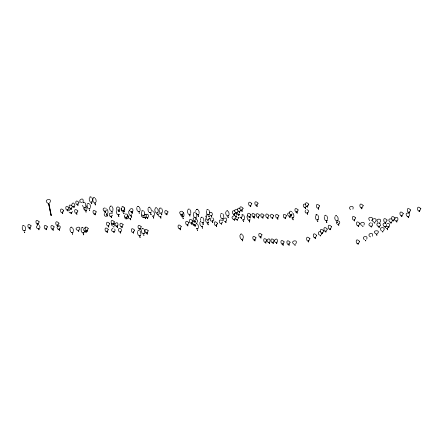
<?xml version="1.0" encoding="UTF-8"?>
<svg xmlns="http://www.w3.org/2000/svg" width="443" height="443" viewBox="0 0 443 443"><rect width="100%" height="100%" fill="white"/><g stroke="black" fill="none" stroke-linecap="round" stroke-linejoin="round"><path stroke-width="0.66" d="M72.37 206.388C70.431 213.426 66.45 201.897 71.832 205.901C77.746 209.522 73.372 198.414 71.572 205.292M121.692 229.845C119.898 236.717 115.518 225.664 121.415 229.214M131.709 217.325L131.709 216.66M183.18 212.574C182.893 217.984 176.48 211.671 181.708 211.189M196.587 219.49L196.31 218.189M238.063 210.862C237.044 217.12 231.44 208.177 237.298 209.772M238.295 218.106L238.295 217.441M321.906 233.583L321.906 232.891M380.448 225.072L380.448 224.379M386.639 224.496C385.764 230.842 379.657 222.115 385.692 223.255M388.943 226.561L388.888 227.442M392.398 220.193C391.335 226.727 385.482 217.38 391.595 219.047M409.681 214.368C408.618 220.902 402.765 211.56 408.883 213.227M116.404 209.085C116.703 203.642 123.115 210.037 117.855 210.458M124.267 215.37C125.258 221.406 130.945 213.089 125.164 214.113M206.272 217.574L206.593 216.123M223.46 220.127L223.466 219.429M233.694 214.163L233.943 215.464M70.038 228.411L70.055 230.238L70.753 231.933M87.166 204.622L87.182 206.449L87.886 208.144M89.264 198.11L89.287 199.937L89.984 201.631M116.31 210.48L116.332 212.308L117.03 214.002M121.46 207.9L121.476 209.727L122.174 211.422M128.747 211.233L128.763 213.055L129.461 214.75M136.798 207.601L136.815 209.428L137.513 211.123M141.372 211.82L141.389 213.648L142.092 215.342M141.439 229.751L141.455 231.573L142.153 233.273M148.034 208.459L148.051 210.287L148.748 211.981M154.873 209.007L154.895 210.835L155.593 212.529M159.131 209.102L159.148 210.929L159.845 212.623M187.478 210.336L187.494 212.158L188.192 213.858M195.717 211.416L195.8 210.497M199.882 222.364L199.898 224.186L200.601 225.886M200.524 218.471L200.546 220.298M205.807 216.887L205.89 215.968M206.377 210.763L206.394 212.59L207.091 214.285M220.426 214.589L220.448 216.411L221.146 218.106M225.742 211.959L225.758 213.781L226.456 215.481M239.973 235.244L239.99 237.071L240.693 238.766M315.361 215.885L315.383 217.712L316.08 219.407M324.293 216.549L324.309 218.371L325.012 220.066M334.825 216.92L334.842 218.748L335.539 220.442M84.436 231.744L84.524 230.82M86.894 209.406L86.878 207.562L86.191 205.884M90.455 207.59L90.444 205.746L89.752 204.062M92.559 201.078L92.543 199.234L91.856 197.55M96.114 201.858L96.098 200.014L95.411 198.331M107.948 212.917L107.937 211.067L107.245 209.389M140.088 210.569L140.077 208.725L139.384 207.042M140.819 234.541L140.802 232.697L140.115 231.019M144.667 214.783L144.651 212.939L143.964 211.261M144.728 232.713L144.717 230.869L144.025 229.192M154.424 215.065L154.413 213.221L153.721 211.544M162.42 212.064L162.409 210.22L161.717 208.542M190.767 213.299L190.756 211.455L190.064 209.777M196.664 215.459L196.526 216.533M199.09 213.46L199.079 211.616L198.386 209.938M198.337 227.724L198.32 225.88L197.633 224.197M203.819 221.439L203.802 219.59L203.115 217.912M209.179 218.931L209.268 218.006M209.666 213.725L209.655 211.881L208.963 210.203M223.721 217.552L223.704 215.708L223.017 214.024M229.031 214.921L229.014 213.077L228.328 211.4M244.519 218.914L244.508 217.07L243.816 215.392M243.262 238.212L243.251 236.368L242.559 234.685M293.847 216.826L293.836 214.982L293.144 213.304M318.655 218.853L318.639 217.009L317.952 215.326M327.582 219.512L327.571 217.668L326.879 215.985M338.114 219.889L338.103 218.045L337.411 216.361M56.997 227.082C58.598 234.314 63.255 223.111 57.258 226.5M68.898 210.879L69.678 209.705L70.897 209.445M72.37 211.488C72.187 213.061 69.972 213.498 69.147 212.186M106.47 209.976C105.035 214.274 100.627 207.911 104.997 207.928M107.721 214.866L106.957 216.057M112.433 215.154C110.468 219.855 106.841 211.937 111.525 213.299M121.244 208.376C120.479 212.468 127.058 210.01 123.896 207.402M124.843 216.882L125.037 218.366L126.227 219.13M192.855 223.455C192.179 225.293 194.931 226.572 195.978 225.005M194.272 220.714L194.211 221.589L194.948 222.663M222.596 221.993C220.326 226.966 216.788 218.438 221.832 220.237M240.732 210.192C238.766 214.894 235.139 206.975 239.824 208.337M242.371 216.007L241.485 217.286L239.774 217.269M266.941 240.405C270.872 234.735 271.349 246.635 266.935 241.103M290.94 214.877C289.512 219.174 285.098 212.812 289.467 212.828M336.403 222.153L336.597 223.637M22.283 226.55L22.25 228.527L22.947 230.222M25.472 229.812L25.511 227.818L24.819 226.14M73.278 231.528L73.317 229.535L72.624 227.852M85.754 206.604L85.787 204.611L85.1 202.933M81.196 228.632L81.163 230.604L81.866 232.298M92.869 198.746L92.842 200.718L93.539 202.412M109.737 207.136L109.703 209.113L110.401 210.807M112.926 210.397L112.965 208.404L112.273 206.726M124.699 211.018L124.732 209.024L124.046 207.341M137.574 231.429L137.54 233.4L138.244 235.1M158.118 212.119L158.151 210.126L157.464 208.448M161.036 207.977L159.474 208.232L160.034 208.31M183.934 216.001L183.967 214.008L183.28 212.324M193.336 213.271L193.303 215.248L194.001 216.943M205.679 218.698L205.646 220.675L206.349 222.369M247.443 215.11L246.984 216.992L247.787 219.595M83.04 201.842C84.513 195.441 75.736 201.631 81.988 202.512M114.682 225.52L114.981 224.092L114.072 222.901M235.593 212.917C233.09 217.507 230.044 209.146 234.884 210.984M235.388 218.255C234.042 221.971 229.707 216.666 233.572 216.018M306.406 206.244C304.214 210.597 301.03 202.805 305.554 204.212M321.851 233.771L321.109 234.829M352.905 209.129C354.97 204.511 346.681 206.349 350.502 209.65M364.008 225.055C366.073 220.442 357.789 222.275 361.604 225.576M366.738 239.209C368.803 234.596 360.519 236.435 364.334 239.729M372.364 236.202C374.241 230.598 365.359 234.364 370.547 236.939M380.393 225.26C379.169 228.953 374.496 224.075 378.228 222.967M83.91 228.577C82.487 230.404 85.488 232.569 86.773 230.703M104.559 213.498C103.59 214.739 104.841 216.721 106.364 216.3M111.819 223.394L111.498 224.845L112.378 226.019M114.892 224.058C119.045 218.87 118.995 230.41 114.831 224.933M141.865 214.789L141.544 216.239L142.989 217.618M274.394 240.405C278.547 235.211 278.497 246.757 274.333 241.28M305.365 210.281C303.538 215.924 312.287 211.715 306.877 209.578M49.544 203.104C53.714 197.019 41.847 199.61 48.082 203.42M127.495 218.859L128.26 217.004L127.357 215.813M144.723 216.915L143.405 217.629M196.93 222.691L197.694 220.835L196.93 219.745M209.45 218.249L208.863 218.764M239.209 213.908L238.151 214.578M292.314 213.975C289.262 217.081 287.933 209.572 291.854 211.461M295.597 244.11C299.379 238.589 288.615 240.942 294.268 244.398M375.315 221.96C379.097 216.439 368.327 218.787 373.986 222.248M379.889 222.414C383.594 217.862 373.925 218.194 377.968 222.486M130.026 209.262C134.03 205.978 133.886 214.861 129.965 211.328M129.018 215.547C127.23 216.588 128.758 219.506 130.613 218.692M145.525 214.905C149.524 211.616 149.385 220.498 145.459 216.965M193.896 217.707C192.24 218.665 193.425 221.439 195.236 220.924L195.501 222.087M209.489 212.961C212.579 209.916 213.814 217.441 209.904 215.486M211.045 218.034C207.413 222.403 216.788 222.076 212.828 217.962M239.209 214.645L239.68 214.224M394.874 218.172C399.896 214.628 397.958 225.11 394.541 219.689M84.38 228.162L85.599 227.896M161.125 216.605C159.115 218.034 157.115 214.329 159.519 213.465M195.274 224.446C192.915 226.035 191.282 221.411 194.167 221.201M224.247 218.255C227.442 216.494 227.647 222.868 224.341 221.295M236.401 215.957L235.814 216.201M237.531 219.296L236.257 219.573L235.072 218.803M371.539 220.658C375.631 216.217 365.669 216.134 369.744 220.642M383.239 230.98C387.332 226.545 377.37 226.456 381.451 230.964M24 225.675C24.603 225.011 21.851 225.659 22.875 225.919M91.037 197.085C91.585 196.293 88.506 197.345 90.173 197.318M94.592 197.866C95.14 197.074 92.061 198.126 93.728 198.099M88.932 203.597C89.536 202.933 86.784 203.581 87.808 203.841M106.425 208.924L105.711 208.708M111.453 206.261C112.007 205.469 108.923 206.521 110.589 206.493M151.512 211.139L152.508 210.807L152.901 211.073M156.645 207.983C157.193 207.191 154.114 208.243 155.781 208.216M139.296 230.548L138.581 230.332L137.967 230.77M189.244 209.306C189.848 208.647 187.096 209.29 188.12 209.556M195.053 212.391L194.339 212.175L193.729 212.612M208.144 209.738C208.747 209.074 205.995 209.722 207.019 209.982M202.296 217.447C202.844 216.655 199.765 217.707 201.432 217.679M206.139 217.784L206.272 218.067M222.198 213.559L221.483 213.343L220.869 213.781M241.607 214.988L243.168 214.733L242.454 215.104M241.74 234.22C242.293 233.428 239.214 234.48 240.881 234.452M292.325 212.839L292.197 212.557M326.059 215.519C326.663 214.855 323.911 215.503 324.935 215.769M84.043 202.562C85.433 201.881 82.055 202.324 83.157 202.711M71.572 227.486C72.957 226.799 69.579 227.248 70.681 227.63M117.057 209.323L116.753 209.672M122.988 206.975C124.378 206.288 121 206.731 122.102 207.119M82.68 227.852C84.065 227.165 80.692 227.613 81.789 228.001M138.332 206.676C139.717 205.989 136.339 206.432 137.441 206.82M149.568 207.529C150.952 206.848 147.574 207.291 148.676 207.678M182.223 211.959L182.627 211.671L182.328 211.582M142.973 228.821C144.357 228.134 140.979 228.582 142.081 228.97M197.334 209.567C198.641 208.598 194.56 209.916 197.024 209.65M196.576 223.831L196.98 223.543L196.099 223.516M316.895 214.96C318.284 214.274 314.907 214.717 316.009 215.104M336.359 215.996C337.743 215.309 334.365 215.752 335.467 216.14M37.611 225.266C33.098 229.025 42.805 230.222 39.217 225.459M78.716 230.526C83.489 224.191 71.085 228.355 78.461 230.598M387.11 223.549C391.285 222.043 389.475 229.612 386.434 226.229M208.481 222.602L206.992 223.012L208.57 222.619M95.062 203.082C97.283 202.296 92.897 202.888 94.747 203.132M89.408 208.814C91.496 208.21 87.808 208.321 88.827 208.874M111.924 211.477C114.144 210.685 109.759 211.283 111.608 211.527M106.896 214.141C109.116 213.349 104.731 213.947 106.58 214.19M226.966 211.112L227.674 210.741L226.179 211.15M200.939 221.118L200.258 221.4L200.524 221.583M202.124 226.55C204.345 225.764 199.954 226.356 201.803 226.606M145.11 217.696C147.181 217.336 146.672 213.952 144.59 214.202M112.965 228.289C108.258 230.77 116.559 234.22 114.815 229.003M370.459 222.696C365.087 226.157 375.642 228.4 371.882 222.967M51.039 215.431L48.608 203.365M387.531 228.754L386.224 228.571M376.528 234.269C383.322 229.241 369.124 229.956 376.528 234.269L376.771 235.311M130.12 209.938L129.09 210.359L129.649 210.436M316.269 215.093L316.59 215.043M142.281 211.029L141.716 210.951L143.31 210.602M206.532 215.187L206.266 215.005L207.828 214.755M320.367 231.445C318.113 231.019 317.415 234.79 319.78 235.117M338.347 220.891C341.066 221.284 339.493 225.537 337.223 224.197M144.429 217.723L143.72 217.419M379.501 223.139L380.16 223.715M236.706 217.092L236.086 216.533M238.544 214.074L239.309 215.165M236.761 214.307L236.025 213.233M206.172 218.676L206.61 219.49M196.077 213.205L196.515 214.019M181.409 216.405L180.711 214.711M83.229 207.014L82.531 205.319M84.32 209.965L83.622 208.271M195.872 212.861L196.565 214.539M150.62 207.9L151.412 210.497M118.901 209.921L119.588 211.599M239.231 211.843L239.508 212.479M235.167 216.777L235.443 217.408M209.478 216.19L209.749 216.821M161.617 214.119L161.894 214.75M290.575 215.691L290.841 216.572M151.152 213.93L151.417 214.811M104.936 212.657L104.576 210.868M250.085 216.322L250.445 218.111M131.765 211.477L132.125 213.271M419.349 210.602L419.527 211.477M419.139 210.652L419.311 211.521M409.138 211.937L409.404 213.244M408.928 211.981L409.188 213.288M408.18 216.295L408.44 217.607M407.97 216.345L408.23 217.651M401.779 215.436L401.995 216.522M401.563 215.481L401.784 216.572M396.673 220.83L396.939 222.137M396.463 220.874L396.684 221.965M393.517 219.955L393.733 221.046M393.301 219.999L393.478 220.869M390.898 222.12L391.114 223.211M390.682 222.164L390.903 223.255M388.256 226.511L388.478 227.602M388.046 226.561L388.262 227.652M387.398 228.272L387.619 229.358M387.188 228.317L387.492 229.839M385.62 222.259L385.792 223.128M385.36 222.087L385.582 223.172M385.177 226.644L385.355 227.514M384.967 226.689L385.144 227.558M382.796 231.534L382.885 231.971M382.542 231.362L382.674 232.016M379.319 223.056L379.452 223.709M379.108 223.1L379.236 223.754M378.903 226.091L379.214 227.613M378.693 226.135L379.003 227.658M374.745 222.602L374.872 223.255M374.529 222.646L374.617 223.084M376.766 234.175L376.982 235.266M371.223 226.251L371.4 227.126M370.968 226.08L371.145 226.954M361.709 207.49L361.975 208.797M361.499 207.534L361.765 208.841M362.906 225.924L363.038 226.578M365.68 240.3L365.813 240.953M362.695 225.974L362.784 226.406M365.469 240.35L365.558 240.782M358.343 225.365L358.559 226.456M358.088 225.194L358.348 226.506M354.339 219.473L354.633 220.924M354.195 219.506L354.483 220.957M358.11 243.523L358.237 244.176M357.855 243.351L358.027 244.22M338.563 223.892L338.856 225.337M338.413 223.92L338.707 225.371M337.284 222.153L337.367 222.558M337.057 221.987L337.178 222.602M330.113 228.865L330.29 229.74M329.902 228.915L330.079 229.784M326.712 221.572L326.917 222.591M326.485 221.406L326.735 222.635M325.788 230.98L326.009 232.071M325.577 231.03L325.799 232.121M318.329 207.496L318.683 209.268M318.179 207.529L318.534 209.301M322.205 232.78L322.382 233.649M321.995 232.824L322.172 233.694M317.781 220.913L317.908 221.522M317.598 220.952L317.72 221.566M320.494 235.255L320.621 235.909M320.278 235.299L320.411 235.953M315.134 237.271L315.394 238.578M314.923 237.315L315.183 238.622M307.492 205.785L307.752 207.075M307.342 205.818L307.603 207.108M307.232 212.435L307.619 214.368M307.149 212.79L307.442 214.24M305.233 207.18L305.554 208.791M305.05 207.053L305.404 208.825M308.461 240.854L308.682 241.944M308.206 240.682L308.466 241.989M296.876 211.588L297.203 213.199M296.699 211.461L297.054 213.233M292.934 218.687L293.183 219.911M292.751 218.726L292.956 219.745M291.356 214.168L291.71 215.94M291.206 214.202L291.566 215.968M289.711 215.99L290.038 217.596M289.561 216.018L289.888 217.629M295.027 244.752L295.16 245.405M294.816 244.796L294.9 245.234M285.214 217.214L285.508 218.665M285.07 217.247L285.358 218.698M288.842 243.844L289.129 245.295M288.692 243.877L288.986 245.322M282.844 243.379L283.232 245.306M277.562 217.291L277.955 219.224M277.512 217.806L277.805 219.257M282.795 243.894L283.083 245.339M272.511 217.291L272.805 218.742M272.367 217.325L272.655 218.776M276.554 242.144L276.847 243.589M276.41 242.171L276.698 243.622M272.949 242.138L273.242 243.584M272.805 242.166L273.098 243.617M267.777 217.352L268.065 218.803M267.594 217.225L267.888 218.67M269.189 242.127L269.482 243.578M269.039 242.16L269.333 243.611M262.738 216.854L262.998 218.144M262.594 216.887L262.854 218.177M265.667 241.728L265.961 243.174M265.584 242.083L265.783 243.046M256.785 204.821L257.145 206.593M256.635 204.854L256.995 206.626M258.258 216.849L258.518 218.133M258.108 216.876L258.369 218.166M260.689 236.28L261.049 238.052M260.639 236.795L260.899 238.085M253.917 216.345L254.276 218.117M253.773 216.378L254.127 218.144M250.594 205.408L250.821 206.532M250.411 205.275L250.672 206.565M254.753 239.436L255.046 240.881M254.603 239.469L254.897 240.914M249.597 216.466L249.824 217.596M249.415 216.339L249.675 217.624M249.442 220.896L249.691 222.12M249.259 220.935L249.464 221.954M241.778 209.694L242.138 211.466M241.662 209.888L241.989 211.499M243.65 220.974L243.772 221.589M243.462 221.018L243.545 221.422M241.175 217.28L241.468 218.731M241.031 217.314L241.319 218.764M239.469 211.145L239.763 212.59M239.386 211.494L239.613 212.623M238.279 214.257L238.506 215.387M238.101 214.13L238.356 215.42M238.207 217.591L238.34 218.233M238.063 217.618L238.157 218.106M236.8 212.479L237.16 214.251M242.393 240.272L242.515 240.881M236.717 212.834L237.011 214.285M242.205 240.311L242.332 240.92M237.033 219.058L237.293 220.348M236.883 219.091L237.143 220.381M235.903 215.719L236.163 217.009M235.886 216.394L236.014 217.042M234.386 213.692L234.746 215.464M234.236 213.725L234.563 215.337M234.181 219.025L234.441 220.315M234.037 219.058L234.292 220.348M228.156 216.981L228.283 217.596M227.973 217.02L228.095 217.635M225.708 221.151L226.002 222.602M225.598 221.345L225.852 222.63M222.89 219.817L223.012 220.426M222.702 219.855L222.829 220.47M221.367 223.106L221.594 224.236M221.184 222.979L221.445 224.269M216.284 224.883L216.61 226.489M216.106 224.751L216.461 226.523M211.422 215.442L211.748 217.048M212.474 220.764L212.834 222.536M211.272 215.47L211.599 217.081M212.324 220.797L212.684 222.569M208.836 215.99L208.958 216.605M208.653 216.029L208.731 216.439M208.121 221.035L208.204 221.439M208.005 223.665L208.254 224.894M207.822 223.709L208.027 224.728M202.988 223.698L203.11 224.313M202.8 223.743L202.927 224.352M202.34 227.591L202.468 228.206M202.158 227.63L202.279 228.245M198.176 215.315L198.425 216.544M197.993 215.353L198.237 216.583M195.745 218.648L195.867 219.263M195.562 218.687L195.684 219.302M197.462 229.784L197.584 230.399M197.279 229.823L197.401 230.438M195.424 220.924L195.651 222.054M195.014 225.194L195.18 225.996M194.809 224.368L195.13 225.98M194.66 224.402L194.998 225.869M191.404 222.607L191.73 224.219M189.897 215.359L190.019 215.974M191.254 222.641L191.581 224.252M189.709 215.398L189.831 216.012M187.622 224.302L187.948 225.908M187.478 224.33L187.799 225.941M183.153 218.117L183.275 218.726M182.965 218.155L183.092 218.77M181.918 214.19L182.278 215.962M181.768 214.224L182.128 215.99M180.052 228.372L180.345 229.823M179.902 228.405L180.196 229.856M166.784 213.709L167.017 214.838M166.64 213.742L166.867 214.872M161.59 214.329L161.712 214.944M161.407 214.368L161.485 214.777M160.665 216.527L160.986 218.139M160.482 216.4L160.842 218.172M157.337 214.235L157.459 214.849M157.149 214.279L157.276 214.888M153.555 217.125L153.76 218.15M153.367 217.164L153.571 218.189M150.493 213.687L150.614 214.301M150.31 213.725L150.432 214.34M147.425 217.22L147.718 218.67M147.275 217.253L147.569 218.698M145.204 217.208L145.498 218.659M145.055 217.242L145.348 218.692M146.943 232.387L147.303 234.159M143.831 217.048L143.958 217.663M146.86 232.741L147.154 234.186M143.648 217.087L143.77 217.701M143.859 234.773L143.981 235.388M139.213 212.629L139.34 213.238M143.67 234.812L143.792 235.427M139.03 212.668L139.152 213.282M139.966 228.405L140.259 229.856M139.822 228.438L139.982 229.247M139.905 236.396L140.149 237.625M139.717 236.44L139.922 237.459M131.925 211.582L132.252 213.194M131.776 211.616L132.103 213.221M131.206 216.461L131.327 217.07M131.023 216.5L131.145 217.114M133.332 231.91L133.592 233.195M130.447 218.277L130.774 219.889M133.188 231.938L133.415 233.068M130.364 218.632L130.591 219.761M126.482 216.926L126.836 218.698M126.399 217.28L126.692 218.731M123.431 210.275L123.564 210.918M123.254 210.148L123.414 210.951M123.918 213.133L124.04 213.742M123.73 213.172L123.857 213.781M118.597 209.783L118.951 211.555M121.952 226.6L122.146 227.564M118.514 210.137L118.802 211.588M121.808 226.628L122.002 227.597M118.73 215.503L118.934 216.527M118.502 215.342L118.752 216.566M120.43 231.467L120.756 233.073M120.28 231.495L120.607 233.107M117.018 225.637L117.412 227.569M116.874 225.664L117.262 227.597M112.184 212.718L112.267 213.127M111.957 212.557L112.085 213.166M113.884 226.511L113.978 226.999M113.07 223.466L113.33 224.751M113.735 226.545L113.829 227.026M112.921 223.499L113.181 224.784M111.138 215.94L111.464 217.552M110.994 215.974L111.315 217.585M113.862 231.418L114.089 232.542M113.718 231.445L113.945 232.575M107.034 214.772L107.284 215.996M106.852 214.811L107.095 216.034M108.474 225.266L108.828 227.037M108.325 225.299L108.685 227.071M105.24 211.084L105.561 212.695M105.091 211.117L105.384 212.568M107.018 231.063L107.311 232.514M106.868 231.096L107.162 232.542M95.201 203.714L95.444 204.937M95.012 203.752L95.262 204.982M95.035 213.797L95.262 214.921M94.852 213.67L95.079 214.794M91.684 203.138L91.806 203.747M91.502 203.176L91.623 203.791M89.624 209.855L89.752 210.464M89.442 209.893L89.564 210.503M86.02 211.466L86.141 212.081M85.837 211.505L85.959 212.119M84.973 208.719L85.095 209.334M84.785 208.758L84.906 209.373M86.961 230.089L87.254 231.539M86.811 230.122L87.072 231.407M85.842 231.052L86.136 232.503M85.698 231.085L85.986 232.536M77.73 204.057L78.023 205.508M77.553 203.93L77.841 205.38M83.522 233.599L83.771 234.823M83.339 233.638L83.589 234.862M76.672 212.933L76.966 214.379M76.489 212.801L76.783 214.251M73.793 206.156L74.086 207.606M78.555 230.116L78.81 231.401M73.643 206.189L73.937 207.634M78.405 230.144L78.666 231.434M71.107 208.005L71.367 209.295M70.958 208.038L71.218 209.323M71.113 212.441L71.373 213.731M70.963 212.474L71.223 213.764M67.69 209.329L68.012 210.94M67.541 209.362L67.868 210.968M72.497 233.644L72.619 234.253M72.314 233.682L72.436 234.297M62.43 211.92L62.79 213.692M62.28 211.948L62.64 213.72M59.157 228.821L59.484 230.426M59.013 228.848L59.301 230.299M57.701 224.811L58.022 226.417M57.551 224.839L57.878 226.451M48.846 203.309L51.31 215.436M48.636 203.426L51.067 215.492M52.944 228.859L53.238 230.31M52.761 228.732L53.088 230.338M46.15 228.3L46.443 229.745M46 228.328L46.293 229.779M37.888 223.471L38.148 224.756M37.744 223.499L38.004 224.789M38.751 228.328L39.045 229.779M38.602 228.361L38.895 229.812M29.842 227.508L30.202 229.28M29.698 227.541L30.052 229.313M24.692 231.927L24.814 232.542M24.509 231.971L24.631 232.581M203.16 223.482L203.259 224.402M194.964 225.681L195.064 226.583M31.104 225.891C28.308 233.3 25.594 220.276 31.104 225.891M39.15 221.854C36.354 229.258 33.64 216.234 39.15 221.854M47.445 226.844C44.643 234.247 41.93 221.223 47.445 226.844M54.14 226.921C51.344 234.325 48.63 221.301 54.14 226.921M58.958 223.194C56.161 230.598 53.448 217.574 58.958 223.194M63.726 210.464C60.924 217.867 58.216 204.843 63.726 210.464M68.981 207.872C66.184 215.276 63.471 202.257 68.981 207.872M77.868 210.995C75.072 218.399 72.359 205.375 77.868 210.995M78.992 202.44C76.196 209.849 73.483 196.825 78.992 202.44M88.223 228.472C85.427 235.875 82.714 222.857 88.223 228.472M96.231 211.859C93.429 219.263 90.721 206.239 96.231 211.859M108.275 229.446C105.478 236.85 102.765 223.831 108.275 229.446M109.737 223.649C106.935 231.058 104.227 218.034 109.737 223.649M114.333 221.849C111.536 229.252 108.823 216.228 114.333 221.849M123.148 224.656C120.352 232.066 117.639 219.041 123.148 224.656M134.561 230.127C131.765 237.537 129.051 224.512 134.561 230.127M141.228 226.788C138.432 234.197 135.719 221.173 141.228 226.788M148.206 230.77C145.409 238.173 142.696 225.149 148.206 230.77M168.013 211.931C165.217 219.34 162.503 206.316 168.013 211.931M181.248 226.434C178.451 233.843 175.738 220.819 181.248 226.434M188.884 222.679C186.088 230.089 183.374 217.064 188.884 222.679M192.633 220.83C189.837 228.234 187.123 215.215 192.633 220.83M217.546 223.266C214.75 230.67 212.036 217.646 217.546 223.266M243.074 208.238C240.278 215.647 237.564 202.623 243.074 208.238M250.821 214.689C248.025 222.093 245.311 209.074 250.821 214.689M251.823 203.625C249.021 211.034 246.308 198.01 251.823 203.625M255.212 214.888C252.416 222.292 249.702 209.268 255.212 214.888M256.015 237.819C253.219 245.223 250.505 232.198 256.015 237.819M258.047 203.204C255.251 210.613 252.538 197.589 258.047 203.204M259.487 215.071C256.691 222.475 253.977 209.45 259.487 215.071M261.985 234.823C259.188 242.232 256.475 229.208 261.985 234.823M264 215.237C261.204 222.646 258.49 209.622 264 215.237M266.93 240.112C264.133 247.515 261.42 234.491 266.93 240.112M268.973 215.414C266.171 222.818 263.463 209.794 268.973 215.414M273.774 215.675C270.978 223.084 268.264 210.06 273.774 215.675M274.178 240.361C271.382 247.764 268.668 234.74 274.178 240.361M278.857 215.835C276.061 223.239 273.348 210.22 278.857 215.835M284.135 241.917C281.338 249.326 278.625 236.302 284.135 241.917M286.51 215.758C283.714 223.167 281 210.143 286.51 215.758M290.099 242.227C287.302 249.63 284.589 236.606 290.099 242.227M298.139 209.971C295.343 217.38 292.629 204.356 298.139 209.971M308.749 204.168C305.952 211.577 303.239 198.553 308.749 204.168M309.917 238.705C306.999 246.446 304.164 232.841 309.917 238.705M316.634 235.344C313.71 243.08 310.881 229.474 316.634 235.344M319.586 205.879C316.789 213.282 314.076 200.264 319.586 205.879M323.706 230.847C320.787 238.589 317.952 224.983 323.706 230.847M327.288 229.053C324.37 236.795 321.535 223.189 327.288 229.053M331.569 226.722C328.645 234.458 325.815 220.852 331.569 226.722M355.602 217.856C352.805 225.266 350.092 212.241 355.602 217.856M359.566 241.374C356.643 249.116 353.807 235.51 359.566 241.374M359.843 223.438C356.92 231.174 354.084 217.574 359.843 223.438M363.21 205.563C360.292 213.299 357.457 199.693 363.21 205.563M387.077 220.11C384.153 227.846 381.318 214.246 387.077 220.11M395.018 218.028C392.094 225.764 389.259 212.158 395.018 218.028M403.28 213.504C400.356 221.245 397.521 207.64 403.28 213.504M410.639 210.004C407.715 217.746 404.885 204.14 410.639 210.004M420.85 208.675C417.926 216.417 415.097 202.811 420.85 208.675M23.623 230.77L25.185 230.521L23.623 230.77M71.428 232.486L72.984 232.232L71.428 232.486M83.904 207.562L85.46 207.307L83.904 207.562M84.99 210.514L86.551 210.259L84.99 210.514M90.66 202.185L92.216 201.93L90.66 202.185M82.536 232.852L84.098 232.597L82.536 232.852M117.705 214.55L119.261 214.301L117.705 214.55M122.849 211.97L124.405 211.721L122.849 211.97M130.137 215.304L131.693 215.049L130.137 215.304M138.188 211.676L139.744 211.422L138.188 211.676M142.762 215.891L144.324 215.636L142.762 215.891M138.914 235.648L140.475 235.394L138.914 235.648M149.424 212.529L150.98 212.28L149.424 212.529M142.829 233.821L144.385 233.566L142.829 233.821M152.525 216.173L154.086 215.918L152.525 216.173M156.268 213.077L157.824 212.828L156.268 213.077M160.521 213.172L162.077 212.922L160.521 213.172M182.084 216.959L183.64 216.705L182.084 216.959M188.868 214.406L190.424 214.152L188.868 214.406M194.676 217.491L196.232 217.236L194.676 217.491M197.19 214.567L198.746 214.312L197.19 214.567M196.437 228.832L197.993 228.577L196.437 228.832M201.919 222.541L203.475 222.292L201.919 222.541M207.767 214.833L209.323 214.584L207.767 214.833M207.28 220.038L208.841 219.789L207.28 220.038M221.821 218.659L223.377 218.405L221.821 218.659M227.132 216.029L228.688 215.774L227.132 216.029M242.62 220.021L244.182 219.772L242.62 220.021M241.363 239.314L242.925 239.065L241.363 239.314M248.457 220.143L250.018 219.894L248.457 220.143M291.948 217.934L293.51 217.685L291.948 217.934M316.756 219.955L318.312 219.706L316.756 219.955M325.683 220.62L327.244 220.365L325.683 220.62M336.215 220.991L337.771 220.741L336.215 220.991"/></g></svg>
